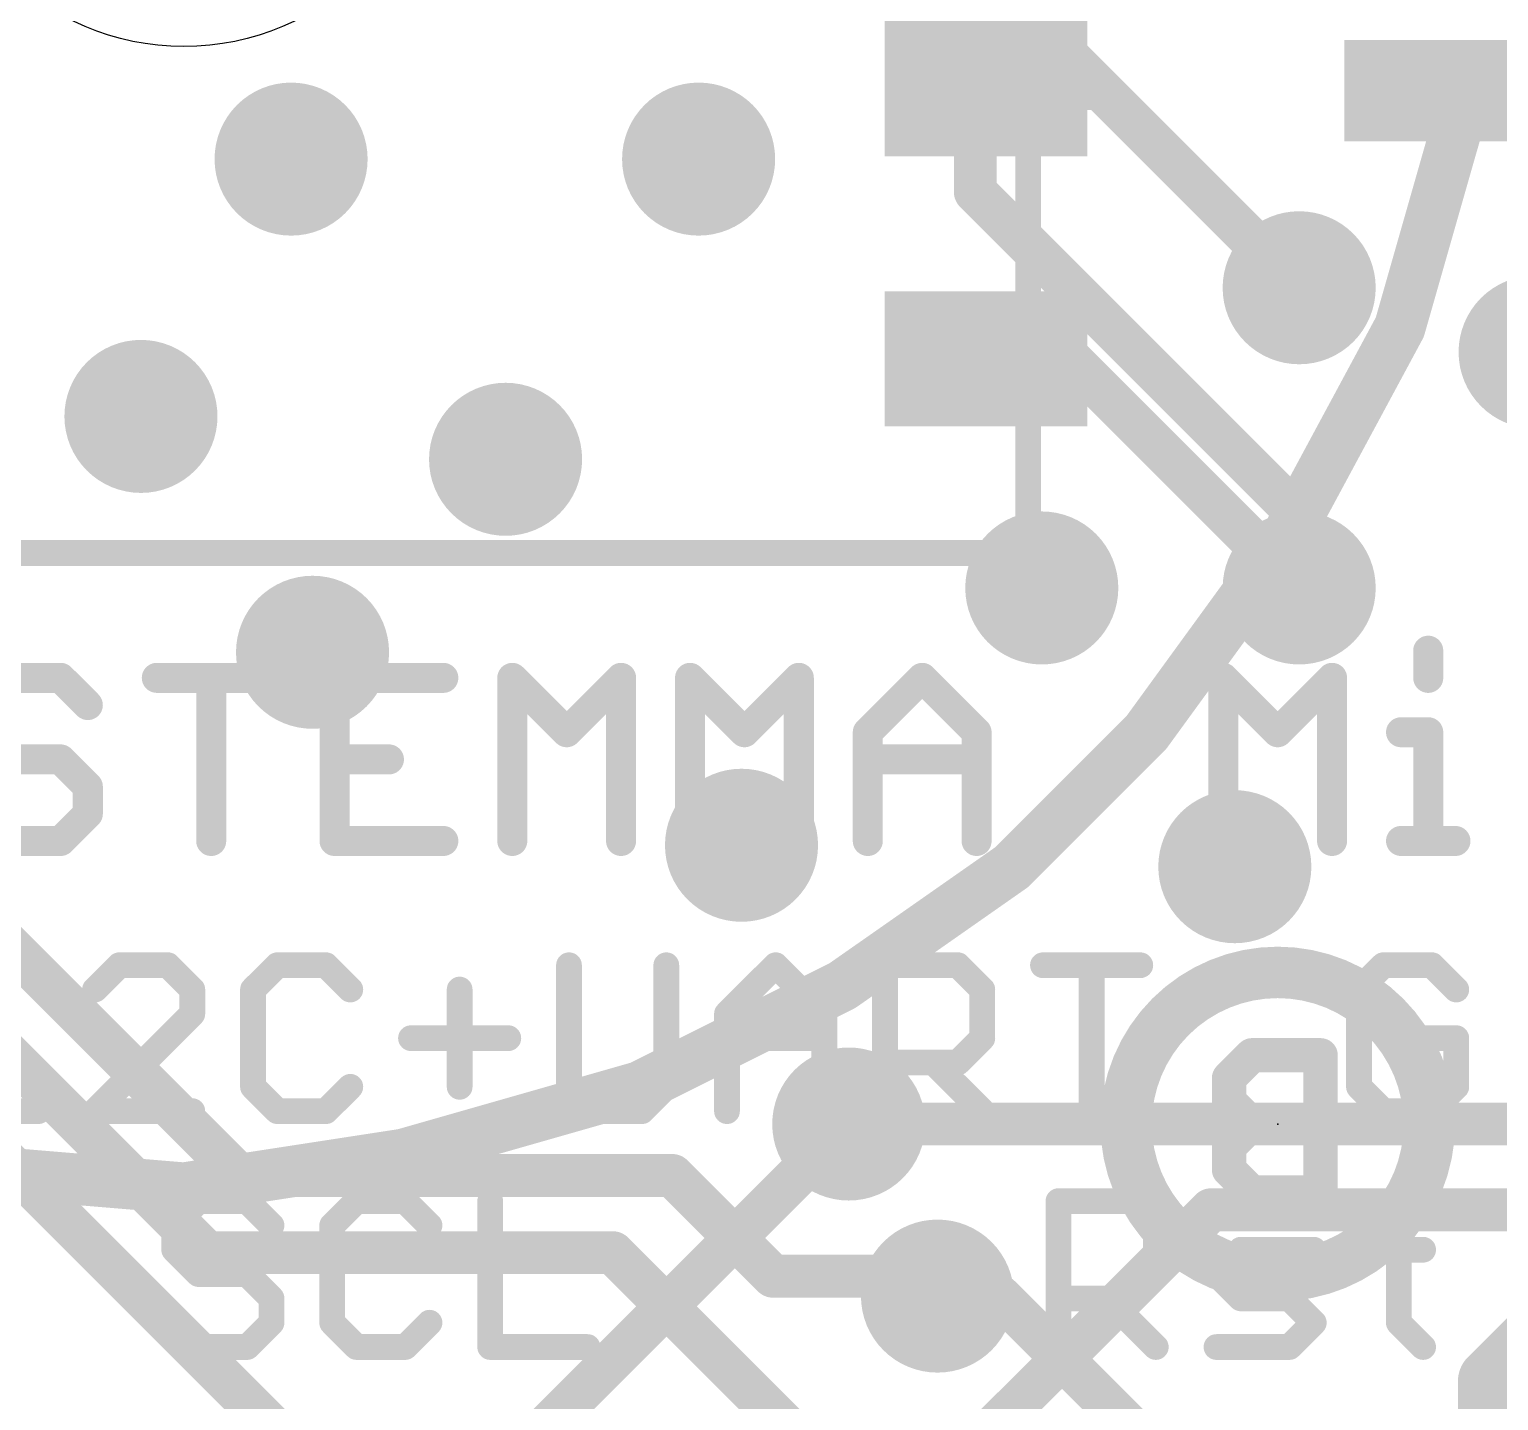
# Model space of a CAD drawing. Extents: x -0.1 to 34.1, y -8.2 to 25.5.
# Drawn here: x 11.79 to 20.48, y 3.44 to 11.56 of the extents above; entities that cross this region are included whole.
import ezdxf

# ---------------------------------------------------------------- set-up
doc = ezdxf.new("R2010")
doc.units = 0
for name, color, linetype in [('1', 12, 'CONTINUOUS'), ('16', 5, 'CONTINUOUS'), ('18', 110, 'CONTINUOUS'), ('20', 53, 'CONTINUOUS'), ('21', 40, 'CONTINUOUS'), ('22', 6, 'CONTINUOUS'), ('24', 6, 'CONTINUOUS')]:
    doc.layers.add(name, color=color, linetype=linetype)

# ---------------------------------------------------------------- blocks, each defined once
blk = doc.blocks.new('RECT')
blk.add_solid([(-0.5, -0.5), (0.5, -0.5), (-0.5, 0.5), (0.5, 0.5)])
blk = doc.blocks.new('ROUNDV')
at = {"const_width": 0.5}
blk.add_lwpolyline([(0, -0.25, 1), (0, 0.25, 1), (0, -0.25)], format="xyb", dxfattribs=at)

msp = doc.modelspace()

# ---------------------------------------------------------------- linework, layer by layer
at = {"layer": '1'}
for points, const_width in [([(17.45, 11.212), (18.125, 11.212)], 0.254), ([(18.125, 11.212), (19.304, 10.033)], 0.254), ([(17.45, 9.612), (17.947, 9.612)], 0.254), ([(17.947, 9.612), (19.304, 8.255)], 0.254), ([(22.233, 5.342), (20.447, 3.556)], 0.4064), ([(16.637, 5.08), (14.097, 2.54)], 0.254), ([(17.1624, 4.0608), (17.5292, 4.0608)], 0.254), ([(17.5292, 4.0608), (19.05, 2.54)], 0.254), ([(20.447, 3.556), (20.447, 1.778)], 0.4064)]:
    msp.add_lwpolyline(points, dxfattribs=dict(at, const_width=const_width))
for points, const_width in [([(17.45, 11.2755, 1), (17.45, 11.1485)], 0.127), ([(18.1699, 11.2569, 1), (18.0801, 11.1671)], 0.127), ([(18.125, 11.1485, 1), (18.125, 11.2755)], 0.127), ([(19.2591, 9.9881, 1), (19.3489, 10.0779)], 0.127), ([(17.45, 9.6755, 1), (17.45, 9.5485)], 0.127), ([(17.9919, 9.6569, 1), (17.9021, 9.5671)], 0.127), ([(17.947, 9.5485, 1), (17.947, 9.6755)], 0.127), ([(19.2591, 8.2101, 1), (19.3489, 8.2999)], 0.127), ([(16.6819, 5.0351, 1), (16.5921, 5.1249)], 0.127), ([(17.1624, 4.1243, 1), (17.1624, 3.9973)], 0.127), ([(17.5741, 4.1057, 1), (17.4843, 4.0159)], 0.127), ([(17.5292, 3.9973, 1), (17.5292, 4.1243)], 0.127), ([(20.5486, 3.556, 1), (20.3454, 3.556)], 0.2032), ([(20.3752, 3.6278, 1), (20.5188, 3.4842)], 0.2032)]:
    msp.add_lwpolyline(points, format="xyb", dxfattribs=dict(at, const_width=const_width))
at = {"layer": '16', "const_width": 0.254}
for points in [[(17.3863, 10.6011), (17.3863, 15.3543)], [(17.907, 14.859), (17.907, 11.43)], [(17.907, 11.43), (19.304, 10.033)], [(19.304, 8.6834), (17.3863, 10.6011)], [(19.304, 8.255), (19.304, 8.6834)], [(11.4278, 6.3754), (13.028, 4.7752)], [(11.2384, 5.9182), (12.8386, 4.318)], [(11.049, 5.461), (13.97, 2.54)], [(21.717, 5.08), (16.637, 5.08)], [(13.028, 4.7752), (15.5922, 4.7752)], [(15.5922, 4.7752), (16.1891, 4.1783)], [(18.7815, 4.572), (16.7495, 2.54)], [(18.7815, 4.572), (21.971, 4.572)], [(12.8386, 4.318), (15.24, 4.318)], [(15.24, 4.318), (16.51, 3.048)], [(16.1891, 4.1783), (17.0449, 4.1783)], [(17.0449, 4.1783), (17.1624, 4.0608)]]:
    msp.add_lwpolyline(points, dxfattribs=at)
at = {"layer": '16', "const_width": 0.127}
for points in [[(17.9519, 11.4749, 1), (17.8621, 11.3851)], [(17.8435, 11.43, 1), (17.9705, 11.43)], [(17.4312, 10.646, 1), (17.3414, 10.5562)], [(17.3228, 10.6011, 1), (17.4498, 10.6011)], [(19.2591, 9.9881, 1), (19.3489, 10.0779)], [(19.3675, 8.6834, 1), (19.2405, 8.6834)], [(19.2591, 8.6385, 1), (19.3489, 8.7283)], [(19.2405, 8.255, 1), (19.3675, 8.255)], [(16.637, 5.1435, 1), (16.637, 5.0165)], [(13.028, 4.8387, 1), (13.028, 4.7117)], [(12.9831, 4.7303, 1), (13.0729, 4.8201)], [(15.6371, 4.8201, 1), (15.5473, 4.7303)], [(15.5922, 4.7117, 1), (15.5922, 4.8387)], [(18.7815, 4.6355, 1), (18.7815, 4.5085)], [(18.8264, 4.5271, 1), (18.7366, 4.6169)], [(12.8386, 4.3815, 1), (12.8386, 4.2545)], [(15.2849, 4.3629, 1), (15.1951, 4.2731)], [(15.24, 4.2545, 1), (15.24, 4.3815)], [(12.7937, 4.2731, 1), (12.8835, 4.3629)], [(16.1891, 4.2418, 1), (16.1891, 4.1148)], [(16.1442, 4.1334, 1), (16.234, 4.2232)], [(17.0898, 4.2232, 1), (17, 4.1334)], [(17.0449, 4.1148, 1), (17.0449, 4.2418)], [(17.1175, 4.0159, 1), (17.2073, 4.1057)]]:
    msp.add_lwpolyline(points, format="xyb", dxfattribs=at)
at = {"layer": '20'}
msp.add_circle((12.7, 12.962), 1.5, dxfattribs=at)
at = {"layer": '21'}
for points, const_width in [([(17.7, 18.462), (17.7, 8.462)], 0.1524), ([(17.7, 8.462), (7.7, 8.462)], 0.1524), ([(20.0682, 7.8834), (20.0682, 7.7224)], 0.1778), ([(11.9705, 7.7224), (11.6485, 7.7224)], 0.1778), ([(12.1315, 7.5614), (11.9705, 7.7224)], 0.1778), ([(12.54, 7.7224), (13.184, 7.7224)], 0.1778), ([(12.862, 6.7564), (12.862, 7.7224)], 0.1778), ([(14.2364, 7.7224), (13.5924, 7.7224)], 0.1778), ([(13.5924, 7.7224), (13.5924, 6.7564)], 0.1778), ([(14.6449, 6.7564), (14.6449, 7.7224)], 0.1778), ([(14.6449, 7.7224), (14.9669, 7.4004)], 0.1778), ([(14.9669, 7.4004), (15.2889, 7.7224)], 0.1778), ([(15.2889, 7.7224), (15.2889, 6.7564)], 0.1778), ([(15.6973, 6.7564), (15.6973, 7.7224)], 0.1778), ([(15.6973, 7.7224), (16.0193, 7.4004)], 0.1778), ([(16.0193, 7.4004), (16.3414, 7.7224)], 0.1778), ([(16.3414, 7.7224), (16.3414, 6.7564)], 0.1778), ([(16.7498, 7.4004), (17.0718, 7.7224)], 0.1778), ([(17.0718, 7.7224), (17.3938, 7.4004)], 0.1778), ([(18.8547, 6.7564), (18.8547, 7.7224)], 0.1778), ([(18.8547, 7.7224), (19.1767, 7.4004)], 0.1778), ([(19.1767, 7.4004), (19.4987, 7.7224)], 0.1778), ([(19.4987, 7.7224), (19.4987, 6.7564)], 0.1778), ([(16.7498, 6.7564), (16.7498, 7.4004)], 0.1778), ([(17.3938, 7.4004), (17.3938, 6.7564)], 0.1778), ([(19.9072, 7.4004), (20.0682, 7.4004)], 0.1778), ([(20.0682, 7.4004), (20.0682, 6.7564)], 0.1778), ([(11.6485, 7.2394), (11.9705, 7.2394)], 0.1778), ([(11.9705, 7.2394), (12.1315, 7.0784)], 0.1778), ([(13.5924, 7.2394), (13.9144, 7.2394)], 0.1778), ([(16.7498, 7.2394), (17.3938, 7.2394)], 0.1778), ([(12.1315, 7.0784), (12.1315, 6.9174)], 0.1778), ([(12.1315, 6.9174), (11.9705, 6.7564)], 0.1778), ([(11.9705, 6.7564), (11.6485, 6.7564)], 0.1778), ([(13.5924, 6.7564), (14.2364, 6.7564)], 0.1778), ([(19.9072, 6.7564), (20.2292, 6.7564)], 0.1778), ([(11.5502, 6.0205), (11.8384, 6.0205)], 0.1524), ([(12.318, 6.0205), (12.1739, 5.8765)], 0.1524), ([(12.6061, 6.0205), (12.318, 6.0205)], 0.1524), ([(12.7501, 5.8765), (12.6061, 6.0205)], 0.1524), ([(13.2535, 6.0205), (13.1094, 5.8765)], 0.1524), ([(13.5416, 6.0205), (13.2535, 6.0205)], 0.1524), ([(13.6857, 5.8765), (13.5416, 6.0205)], 0.1524), ([(14.9805, 6.0205), (14.9805, 5.3003)], 0.1524), ([(15.5567, 5.3003), (15.5567, 6.0205)], 0.1524), ([(15.916, 5.7324), (16.2041, 6.0205)], 0.1524), ([(16.2041, 6.0205), (16.4922, 5.7324)], 0.1524), ([(16.8515, 5.1562), (16.8515, 6.0205)], 0.1524), ([(16.8515, 6.0205), (17.2837, 6.0205)], 0.1524), ([(17.2837, 6.0205), (17.4277, 5.8765)], 0.1524), ([(17.787, 6.0205), (18.3633, 6.0205)], 0.1524), ([(18.0751, 5.1562), (18.0751, 6.0205)], 0.1524), ([(19.8021, 6.0205), (19.6581, 5.8765)], 0.1524), ([(20.0902, 6.0205), (19.8021, 6.0205)], 0.1524), ([(20.2343, 5.8765), (20.0902, 6.0205)], 0.1524), ([(12.7501, 5.7324), (12.7501, 5.8765)], 0.1524), ([(13.1094, 5.8765), (13.1094, 5.3003)], 0.1524), ([(14.3331, 5.8765), (14.3331, 5.3003)], 0.1524), ([(17.4277, 5.8765), (17.4277, 5.5884)], 0.1524), ([(19.6581, 5.8765), (19.6581, 5.3003)], 0.1524), ([(12.1739, 5.1562), (12.7501, 5.7324)], 0.1524), ([(15.916, 5.1562), (15.916, 5.7324)], 0.1524), ([(16.4922, 5.7324), (16.4922, 5.1562)], 0.1524), ([(14.045, 5.5884), (14.6212, 5.5884)], 0.1524), ([(15.916, 5.5884), (16.4922, 5.5884)], 0.1524), ([(17.4277, 5.5884), (17.2837, 5.4443)], 0.1524), ([(20.2343, 5.5884), (19.9462, 5.5884)], 0.1524), ([(20.2343, 5.3003), (20.2343, 5.5884)], 0.1524), ([(17.2837, 5.4443), (16.8515, 5.4443)], 0.1524), ([(17.1396, 5.4443), (17.4277, 5.1562)], 0.1524), ([(13.1094, 5.3003), (13.2535, 5.1562)], 0.1524), ([(13.5416, 5.1562), (13.6857, 5.3003)], 0.1524), ([(14.9805, 5.3003), (15.1245, 5.1562)], 0.1524), ([(15.4126, 5.1562), (15.5567, 5.3003)], 0.1524), ([(19.6581, 5.3003), (19.8021, 5.1562)], 0.1524), ([(20.0902, 5.1562), (20.2343, 5.3003)], 0.1524), ([(11.5502, 5.1562), (11.8384, 5.1562)], 0.1524), ([(12.7501, 5.1562), (12.1739, 5.1562)], 0.1524), ([(13.2535, 5.1562), (13.5416, 5.1562)], 0.1524), ([(15.1245, 5.1562), (15.4126, 5.1562)], 0.1524), ([(19.8021, 5.1562), (20.0902, 5.1562)], 0.1524), ([(12.787, 4.6235), (12.6429, 4.4795)], 0.1524), ([(13.0751, 4.6235), (12.787, 4.6235)], 0.1524), ([(13.2191, 4.4795), (13.0751, 4.6235)], 0.1524), ([(13.7225, 4.6235), (13.5784, 4.4795)], 0.1524), ([(14.0106, 4.6235), (13.7225, 4.6235)], 0.1524), ([(14.1547, 4.4795), (14.0106, 4.6235)], 0.1524), ([(14.514, 4.6235), (14.514, 3.7592)], 0.1524), ([(17.8788, 3.7592), (17.8788, 4.6235)], 0.1524), ([(17.8788, 4.6235), (18.311, 4.6235)], 0.1524), ([(18.311, 4.6235), (18.4551, 4.4795)], 0.1524), ([(12.6429, 4.4795), (12.6429, 4.3354)], 0.1524), ([(13.5784, 4.4795), (13.5784, 3.9033)], 0.1524), ([(18.4551, 4.4795), (18.4551, 4.1914)], 0.1524), ([(19.8939, 4.4795), (19.8939, 3.9033)], 0.1524), ([(12.6429, 4.3354), (12.787, 4.1914)], 0.1524), ([(18.8144, 4.1914), (18.9584, 4.3354)], 0.1524), ([(18.9584, 4.3354), (19.3906, 4.3354)], 0.1524), ([(19.7499, 4.3354), (20.038, 4.3354)], 0.1524), ([(12.787, 4.1914), (13.0751, 4.1914)], 0.1524), ([(13.0751, 4.1914), (13.2191, 4.0473)], 0.1524), ([(18.4551, 4.1914), (18.311, 4.0473)], 0.1524), ([(18.9584, 4.0473), (18.8144, 4.1914)], 0.1524), ([(13.2191, 4.0473), (13.2191, 3.9033)], 0.1524), ([(18.311, 4.0473), (17.8788, 4.0473)], 0.1524), ([(18.167, 4.0473), (18.4551, 3.7592)], 0.1524), ([(19.2465, 4.0473), (18.9584, 4.0473)], 0.1524), ([(19.3906, 3.9033), (19.2465, 4.0473)], 0.1524), ([(12.787, 3.7592), (12.6429, 3.9033)], 0.1524), ([(13.2191, 3.9033), (13.0751, 3.7592)], 0.1524), ([(13.5784, 3.9033), (13.7225, 3.7592)], 0.1524), ([(14.0106, 3.7592), (14.1547, 3.9033)], 0.1524), ([(19.2465, 3.7592), (19.3906, 3.9033)], 0.1524), ([(19.8939, 3.9033), (20.038, 3.7592)], 0.1524), ([(13.0751, 3.7592), (12.787, 3.7592)], 0.1524), ([(13.7225, 3.7592), (14.0106, 3.7592)], 0.1524), ([(14.514, 3.7592), (15.0902, 3.7592)], 0.1524), ([(18.8144, 3.7592), (19.2465, 3.7592)], 0.1524)]:
    msp.add_lwpolyline(points, dxfattribs=dict(at, const_width=const_width))
for points, const_width in [([(17.7, 8.4239, 1), (17.7, 8.5001)], 0.0762), ([(17.6619, 8.462, 1), (17.7381, 8.462)], 0.0762), ([(20.1126, 7.8834, 1), (20.0237, 7.8834)], 0.0889), ([(12.0019, 7.7539, 1), (11.9391, 7.691)], 0.0889), ([(11.9705, 7.678, 1), (11.9705, 7.7669)], 0.0889), ([(12.54, 7.7669, 1), (12.54, 7.678)], 0.0889), ([(12.9064, 7.7224, 1), (12.8175, 7.7224)], 0.0889), ([(13.184, 7.678, 1), (13.184, 7.7669)], 0.0889), ([(13.5924, 7.7669, 1), (13.5924, 7.678)], 0.0889), ([(13.6369, 7.7224, 1), (13.548, 7.7224)], 0.0889), ([(14.2364, 7.678, 1), (14.2364, 7.7669)], 0.0889), ([(14.6893, 7.7224, 1), (14.6004, 7.7224)], 0.0889), ([(14.6763, 7.7539, 1), (14.6135, 7.691)], 0.0889), ([(15.3333, 7.7224, 1), (15.2444, 7.7224)], 0.0889), ([(15.3203, 7.691, 1), (15.2575, 7.7539)], 0.0889), ([(15.7288, 7.7539, 1), (15.6659, 7.691)], 0.0889), ([(15.7418, 7.7224, 1), (15.6529, 7.7224)], 0.0889), ([(16.3858, 7.7224, 1), (16.2969, 7.7224)], 0.0889), ([(16.3728, 7.691, 1), (16.3099, 7.7539)], 0.0889), ([(17.1032, 7.7539, 1), (17.0404, 7.691)], 0.0889), ([(17.1032, 7.691, 1), (17.0404, 7.7539)], 0.0889), ([(18.8861, 7.7539, 1), (18.8233, 7.691)], 0.0889), ([(18.8992, 7.7224, 1), (18.8103, 7.7224)], 0.0889), ([(19.5432, 7.7224, 1), (19.4543, 7.7224)], 0.0889), ([(19.5302, 7.691, 1), (19.4673, 7.7539)], 0.0889), ([(20.0237, 7.7224, 1), (20.1126, 7.7224)], 0.0889), ([(12.1001, 7.53, 1), (12.1629, 7.5928)], 0.0889), ([(16.7943, 7.4004, 1), (16.7053, 7.4004)], 0.0889), ([(17.4383, 7.4004, 1), (17.3494, 7.4004)], 0.0889), ([(19.9072, 7.4449, 1), (19.9072, 7.356)], 0.0889), ([(20.1126, 7.4004, 1), (20.0237, 7.4004)], 0.0889), ([(20.0682, 7.356, 1), (20.0682, 7.4449)], 0.0889), ([(14.9355, 7.4318, 1), (14.9983, 7.369)], 0.0889), ([(14.9355, 7.369, 1), (14.9983, 7.4318)], 0.0889), ([(15.9879, 7.4318, 1), (16.0508, 7.369)], 0.0889), ([(15.9879, 7.369, 1), (16.0508, 7.4318)], 0.0889), ([(16.7184, 7.4318, 1), (16.7812, 7.369)], 0.0889), ([(17.3624, 7.369, 1), (17.4252, 7.4318)], 0.0889), ([(19.1453, 7.4318, 1), (19.2082, 7.369)], 0.0889), ([(19.1453, 7.369, 1), (19.2082, 7.4318)], 0.0889), ([(12.0019, 7.2708, 1), (11.9391, 7.208)], 0.0889), ([(11.9705, 7.195, 1), (11.9705, 7.2839)], 0.0889), ([(13.5924, 7.2839, 1), (13.5924, 7.195)], 0.0889), ([(13.9144, 7.195, 1), (13.9144, 7.2839)], 0.0889), ([(16.7498, 7.2839, 1), (16.7498, 7.195)], 0.0889), ([(17.3938, 7.195, 1), (17.3938, 7.2839)], 0.0889), ([(12.176, 7.0784, 1), (12.0871, 7.0784)], 0.0889), ([(12.1001, 7.047, 1), (12.1629, 7.1098)], 0.0889), ([(12.0871, 6.9174, 1), (12.176, 6.9174)], 0.0889), ([(12.1629, 6.886, 1), (12.1001, 6.9488)], 0.0889), ([(11.9391, 6.7878, 1), (12.0019, 6.725)], 0.0889), ([(11.9705, 6.7119, 1), (11.9705, 6.8009)], 0.0889), ([(12.8175, 6.7564, 1), (12.9064, 6.7564)], 0.0889), ([(13.5924, 6.8009, 1), (13.5924, 6.7119)], 0.0889), ([(13.548, 6.7564, 1), (13.6369, 6.7564)], 0.0889), ([(14.2364, 6.7119, 1), (14.2364, 6.8009)], 0.0889), ([(14.6004, 6.7564, 1), (14.6893, 6.7564)], 0.0889), ([(15.2444, 6.7564, 1), (15.3333, 6.7564)], 0.0889), ([(15.6529, 6.7564, 1), (15.7418, 6.7564)], 0.0889), ([(16.2969, 6.7564, 1), (16.3858, 6.7564)], 0.0889), ([(16.7053, 6.7564, 1), (16.7943, 6.7564)], 0.0889), ([(17.3494, 6.7564, 1), (17.4383, 6.7564)], 0.0889), ([(18.8103, 6.7564, 1), (18.8992, 6.7564)], 0.0889), ([(19.4543, 6.7564, 1), (19.5432, 6.7564)], 0.0889), ([(19.9072, 6.8009, 1), (19.9072, 6.7119)], 0.0889), ([(20.0237, 6.7564, 1), (20.1126, 6.7564)], 0.0889), ([(20.2292, 6.7119, 1), (20.2292, 6.8009)], 0.0889), ([(11.8384, 5.9824, 1), (11.8384, 6.0586)], 0.0762), ([(12.318, 6.0586, 1), (12.318, 5.9824)], 0.0762), ([(12.3449, 5.9936, 1), (12.291, 6.0475)], 0.0762), ([(12.633, 6.0475, 1), (12.5791, 5.9936)], 0.0762), ([(12.6061, 5.9824, 1), (12.6061, 6.0586)], 0.0762), ([(13.2535, 6.0586, 1), (13.2535, 5.9824)], 0.0762), ([(13.2804, 5.9936, 1), (13.2266, 6.0475)], 0.0762), ([(13.5686, 6.0475, 1), (13.5147, 5.9936)], 0.0762), ([(13.5416, 5.9824, 1), (13.5416, 6.0586)], 0.0762), ([(15.0186, 6.0205, 1), (14.9424, 6.0205)], 0.0762), ([(15.5948, 6.0205, 1), (15.5186, 6.0205)], 0.0762), ([(16.2311, 6.0475, 1), (16.1772, 5.9936)], 0.0762), ([(16.2311, 5.9936, 1), (16.1772, 6.0475)], 0.0762), ([(16.8896, 6.0205, 1), (16.8134, 6.0205)], 0.0762), ([(16.8515, 6.0586, 1), (16.8515, 5.9824)], 0.0762), ([(17.3106, 6.0475, 1), (17.2567, 5.9936)], 0.0762), ([(17.2837, 5.9824, 1), (17.2837, 6.0586)], 0.0762), ([(17.787, 6.0586, 1), (17.787, 5.9824)], 0.0762), ([(18.1132, 6.0205, 1), (18.037, 6.0205)], 0.0762), ([(18.3633, 5.9824, 1), (18.3633, 6.0586)], 0.0762), ([(19.8021, 6.0586, 1), (19.8021, 5.9824)], 0.0762), ([(19.8291, 5.9936, 1), (19.7752, 6.0475)], 0.0762), ([(20.1172, 6.0475, 1), (20.0633, 5.9936)], 0.0762), ([(20.0902, 5.9824, 1), (20.0902, 6.0586)], 0.0762), ([(12.147, 5.9034, 1), (12.2009, 5.8495)], 0.0762), ([(12.7882, 5.8765, 1), (12.712, 5.8765)], 0.0762), ([(12.7232, 5.8495, 1), (12.7771, 5.9034)], 0.0762), ([(13.1475, 5.8765, 1), (13.0713, 5.8765)], 0.0762), ([(13.0825, 5.9034, 1), (13.1364, 5.8495)], 0.0762), ([(13.6587, 5.8495, 1), (13.7126, 5.9034)], 0.0762), ([(14.3712, 5.8765, 1), (14.295, 5.8765)], 0.0762), ([(17.4658, 5.8765, 1), (17.3896, 5.8765)], 0.0762), ([(17.4008, 5.8495, 1), (17.4547, 5.9034)], 0.0762), ([(19.6311, 5.9034, 1), (19.685, 5.8495)], 0.0762), ([(19.6962, 5.8765, 1), (19.62, 5.8765)], 0.0762), ([(20.2074, 5.8495, 1), (20.2612, 5.9034)], 0.0762), ([(12.712, 5.7324, 1), (12.7882, 5.7324)], 0.0762), ([(12.7771, 5.7055, 1), (12.7232, 5.7594)], 0.0762), ([(15.9541, 5.7324, 1), (15.8779, 5.7324)], 0.0762), ([(15.8891, 5.7594, 1), (15.9429, 5.7055)], 0.0762), ([(16.5303, 5.7324, 1), (16.4541, 5.7324)], 0.0762), ([(16.4653, 5.7055, 1), (16.5192, 5.7594)], 0.0762), ([(14.045, 5.6265, 1), (14.045, 5.5503)], 0.0762), ([(14.6212, 5.5503, 1), (14.6212, 5.6265)], 0.0762), ([(15.916, 5.6265, 1), (15.916, 5.5503)], 0.0762), ([(16.4922, 5.5503, 1), (16.4922, 5.6265)], 0.0762), ([(17.4547, 5.5614, 1), (17.4008, 5.6153)], 0.0762), ([(19.9462, 5.6265, 1), (19.9462, 5.5503)], 0.0762), ([(20.2724, 5.5884, 1), (20.1962, 5.5884)], 0.0762), ([(20.2343, 5.5503, 1), (20.2343, 5.6265)], 0.0762), ([(17.3896, 5.5884, 1), (17.4658, 5.5884)], 0.0762), ([(16.8515, 5.4824, 1), (16.8515, 5.4062)], 0.0762), ([(17.1666, 5.4713, 1), (17.1127, 5.4174)], 0.0762), ([(17.2567, 5.4713, 1), (17.3106, 5.4174)], 0.0762), ([(17.2837, 5.4062, 1), (17.2837, 5.4824)], 0.0762), ([(13.1364, 5.3272, 1), (13.0825, 5.2733)], 0.0762), ([(13.0713, 5.3003, 1), (13.1475, 5.3003)], 0.0762), ([(13.7126, 5.2733, 1), (13.6587, 5.3272)], 0.0762), ([(14.295, 5.3003, 1), (14.3712, 5.3003)], 0.0762), ([(15.0074, 5.3272, 1), (14.9535, 5.2733)], 0.0762), ([(14.9424, 5.3003, 1), (15.0186, 5.3003)], 0.0762), ([(15.5186, 5.3003, 1), (15.5948, 5.3003)], 0.0762), ([(15.5836, 5.2733, 1), (15.5298, 5.3272)], 0.0762), ([(19.685, 5.3272, 1), (19.6311, 5.2733)], 0.0762), ([(19.62, 5.3003, 1), (19.6962, 5.3003)], 0.0762), ([(20.1962, 5.3003, 1), (20.2724, 5.3003)], 0.0762), ([(20.2612, 5.2733, 1), (20.2074, 5.3272)], 0.0762), ([(11.8384, 5.1181, 1), (11.8384, 5.1943)], 0.0762), ([(12.1739, 5.1943, 1), (12.1739, 5.1181)], 0.0762), ([(12.147, 5.1831, 1), (12.2009, 5.1293)], 0.0762), ([(12.7501, 5.1181, 1), (12.7501, 5.1943)], 0.0762), ([(13.2535, 5.1943, 1), (13.2535, 5.1181)], 0.0762), ([(13.2266, 5.1293, 1), (13.2804, 5.1831)], 0.0762), ([(13.5147, 5.1831, 1), (13.5686, 5.1293)], 0.0762), ([(13.5416, 5.1181, 1), (13.5416, 5.1943)], 0.0762), ([(15.1245, 5.1943, 1), (15.1245, 5.1181)], 0.0762), ([(15.0976, 5.1293, 1), (15.1515, 5.1831)], 0.0762), ([(15.3857, 5.1831, 1), (15.4396, 5.1293)], 0.0762), ([(15.4126, 5.1181, 1), (15.4126, 5.1943)], 0.0762), ([(17.4008, 5.1293, 1), (17.4547, 5.1831)], 0.0762), ([(19.8021, 5.1943, 1), (19.8021, 5.1181)], 0.0762), ([(19.7752, 5.1293, 1), (19.8291, 5.1831)], 0.0762), ([(20.0633, 5.1831, 1), (20.1172, 5.1293)], 0.0762), ([(20.0902, 5.1181, 1), (20.0902, 5.1943)], 0.0762), ([(15.8779, 5.1562, 1), (15.9541, 5.1562)], 0.0762), ([(16.4541, 5.1562, 1), (16.5303, 5.1562)], 0.0762), ([(16.8134, 5.1562, 1), (16.8896, 5.1562)], 0.0762), ([(18.037, 5.1562, 1), (18.1132, 5.1562)], 0.0762), ([(12.787, 4.6616, 1), (12.787, 4.5854)], 0.0762), ([(12.8139, 4.5966, 1), (12.76, 4.6505)], 0.0762), ([(13.102, 4.6505, 1), (13.0481, 4.5966)], 0.0762), ([(13.0751, 4.5854, 1), (13.0751, 4.6616)], 0.0762), ([(13.7225, 4.6616, 1), (13.7225, 4.5854)], 0.0762), ([(13.7494, 4.5966, 1), (13.6956, 4.6505)], 0.0762), ([(14.0376, 4.6505, 1), (13.9837, 4.5966)], 0.0762), ([(14.0106, 4.5854, 1), (14.0106, 4.6616)], 0.0762), ([(14.5521, 4.6235, 1), (14.4759, 4.6235)], 0.0762), ([(17.9169, 4.6235, 1), (17.8407, 4.6235)], 0.0762), ([(17.8788, 4.6616, 1), (17.8788, 4.5854)], 0.0762), ([(18.338, 4.6505, 1), (18.2841, 4.5966)], 0.0762), ([(18.311, 4.5854, 1), (18.311, 4.6616)], 0.0762), ([(12.681, 4.4795, 1), (12.6048, 4.4795)], 0.0762), ([(12.616, 4.5064, 1), (12.6699, 4.4525)], 0.0762), ([(13.1922, 4.4525, 1), (13.2461, 4.5064)], 0.0762), ([(13.6165, 4.4795, 1), (13.5403, 4.4795)], 0.0762), ([(13.5515, 4.5064, 1), (13.6054, 4.4525)], 0.0762), ([(14.1277, 4.4525, 1), (14.1816, 4.5064)], 0.0762), ([(18.4932, 4.4795, 1), (18.417, 4.4795)], 0.0762), ([(18.4281, 4.4525, 1), (18.482, 4.5064)], 0.0762), ([(19.932, 4.4795, 1), (19.8558, 4.4795)], 0.0762), ([(12.6699, 4.3624, 1), (12.616, 4.3085)], 0.0762), ([(12.6048, 4.3354, 1), (12.681, 4.3354)], 0.0762), ([(18.9584, 4.3735, 1), (18.9584, 4.2973)], 0.0762), ([(18.9854, 4.3085, 1), (18.9315, 4.3624)], 0.0762), ([(19.3906, 4.2973, 1), (19.3906, 4.3735)], 0.0762), ([(19.7499, 4.3735, 1), (19.7499, 4.2973)], 0.0762), ([(20.038, 4.2973, 1), (20.038, 4.3735)], 0.0762), ([(12.787, 4.2295, 1), (12.787, 4.1533)], 0.0762), ([(13.102, 4.2183, 1), (13.0481, 4.1644)], 0.0762), ([(13.0751, 4.1533, 1), (13.0751, 4.2295)], 0.0762), ([(18.482, 4.1644, 1), (18.4281, 4.2183)], 0.0762), ([(18.8413, 4.2183, 1), (18.7874, 4.1644)], 0.0762), ([(12.76, 4.1644, 1), (12.8139, 4.2183)], 0.0762), ([(18.417, 4.1914, 1), (18.4932, 4.1914)], 0.0762), ([(18.7874, 4.2183, 1), (18.8413, 4.1644)], 0.0762), ([(13.2572, 4.0473, 1), (13.181, 4.0473)], 0.0762), ([(13.1922, 4.0204, 1), (13.2461, 4.0743)], 0.0762), ([(17.8788, 4.0854, 1), (17.8788, 4.0092)], 0.0762), ([(18.1939, 4.0743, 1), (18.14, 4.0204)], 0.0762), ([(18.2841, 4.0743, 1), (18.338, 4.0204)], 0.0762), ([(18.311, 4.0092, 1), (18.311, 4.0854)], 0.0762), ([(18.9584, 4.0854, 1), (18.9584, 4.0092)], 0.0762), ([(18.9315, 4.0204, 1), (18.9854, 4.0743)], 0.0762), ([(19.2735, 4.0743, 1), (19.2196, 4.0204)], 0.0762), ([(19.2465, 4.0092, 1), (19.2465, 4.0854)], 0.0762), ([(12.6699, 3.9302, 1), (12.616, 3.8763)], 0.0762), ([(13.181, 3.9033, 1), (13.2572, 3.9033)], 0.0762), ([(13.2461, 3.8763, 1), (13.1922, 3.9302)], 0.0762), ([(13.6054, 3.9302, 1), (13.5515, 3.8763)], 0.0762), ([(13.5403, 3.9033, 1), (13.6165, 3.9033)], 0.0762), ([(14.1816, 3.8763, 1), (14.1277, 3.9302)], 0.0762), ([(19.4175, 3.8763, 1), (19.3636, 3.9302)], 0.0762), ([(19.3636, 3.8763, 1), (19.4175, 3.9302)], 0.0762), ([(19.9209, 3.9302, 1), (19.867, 3.8763)], 0.0762), ([(19.8558, 3.9033, 1), (19.932, 3.9033)], 0.0762), ([(12.787, 3.7973, 1), (12.787, 3.7211)], 0.0762), ([(13.0751, 3.7211, 1), (13.0751, 3.7973)], 0.0762), ([(13.7225, 3.7973, 1), (13.7225, 3.7211)], 0.0762), ([(14.0106, 3.7211, 1), (14.0106, 3.7973)], 0.0762), ([(14.514, 3.7973, 1), (14.514, 3.7211)], 0.0762), ([(15.0902, 3.7211, 1), (15.0902, 3.7973)], 0.0762), ([(18.8144, 3.7973, 1), (18.8144, 3.7211)], 0.0762), ([(19.2465, 3.7211, 1), (19.2465, 3.7973)], 0.0762), ([(12.76, 3.7323, 1), (12.8139, 3.7861)], 0.0762), ([(13.0481, 3.7861, 1), (13.102, 3.7323)], 0.0762), ([(13.6956, 3.7323, 1), (13.7494, 3.7861)], 0.0762), ([(13.9837, 3.7861, 1), (14.0376, 3.7323)], 0.0762), ([(14.4759, 3.7592, 1), (14.5521, 3.7592)], 0.0762), ([(17.8407, 3.7592, 1), (17.9169, 3.7592)], 0.0762), ([(18.4281, 3.7323, 1), (18.482, 3.7861)], 0.0762), ([(19.2196, 3.7861, 1), (19.2735, 3.7323)], 0.0762), ([(20.011, 3.7323, 1), (20.0649, 3.7861)], 0.0762)]:
    msp.add_lwpolyline(points, format="xyb", dxfattribs=dict(at, const_width=const_width))
at = {"layer": '22'}
for points, const_width in [([(20.3, 11.2), (19.9, 9.8)], 0.3048), ([(19.9, 9.8), (19.2, 8.5)], 0.3048), ([(19.2, 8.5), (18.4, 7.4)], 0.3048), ([(18.4, 7.4), (17.6, 6.6)], 0.3048), ([(17.6, 6.6), (16.6, 5.9)], 0.3048), ([(16.6, 5.9), (15.4, 5.3)], 0.3048), ([(19.0243, 5.4871), (18.8887, 5.3515)], 0.2032), ([(19.431, 5.4871), (19.0243, 5.4871)], 0.2032), ([(19.431, 4.6736), (19.431, 5.4871)], 0.2032), ([(15.4, 5.3), (14, 4.9)], 0.3048), ([(18.8887, 5.3515), (18.8887, 5.2159)], 0.2032), ([(18.8887, 5.2159), (19.0243, 5.0803)], 0.2032), ([(19.0243, 5.0803), (18.8887, 4.9448)], 0.2032), ([(19.431, 5.0803), (19.0243, 5.0803)], 0.2032), ([(14, 4.9), (12.7, 4.7)], 0.3048), ([(18.8887, 4.9448), (18.8887, 4.8092)], 0.2032), ([(12.7, 4.7), (11.5, 4.8)], 0.3048), ([(18.8887, 4.8092), (19.0243, 4.6736)], 0.2032), ([(19.0243, 4.6736), (19.431, 4.6736)], 0.2032)]:
    msp.add_lwpolyline(points, dxfattribs=dict(at, const_width=const_width))
for points, const_width in [([(20.3733, 11.1791, 1), (20.2267, 11.2209)], 0.1524), ([(19.9671, 9.7639, 1), (19.8329, 9.8361)], 0.1524), ([(19.8267, 9.8209, 1), (19.9733, 9.7791)], 0.1524), ([(19.2616, 8.4552, 1), (19.1384, 8.5448)], 0.1524), ([(19.1329, 8.5361, 1), (19.2671, 8.4639)], 0.1524), ([(18.3384, 7.4448, 1), (18.4616, 7.3552)], 0.1524), ([(18.4539, 7.3461, 1), (18.3461, 7.4539)], 0.1524), ([(17.5461, 6.6539, 1), (17.6539, 6.5461)], 0.1524), ([(17.6437, 6.5376, 1), (17.5563, 6.6624)], 0.1524), ([(19.177, 4.182, 1), (19.177, 5.978, 1), (19.177, 4.182)], 0.3048), ([(16.5563, 5.9624, 1), (16.6437, 5.8376)], 0.1524), ([(16.6341, 5.8318, 1), (16.5659, 5.9682)], 0.1524), ([(19.0243, 5.5379, 1), (19.0243, 5.4363)], 0.1016), ([(19.0602, 5.4512, 1), (18.9883, 5.523)], 0.1016), ([(19.4818, 5.4871, 1), (19.3802, 5.4871)], 0.1016), ([(19.431, 5.4363, 1), (19.431, 5.5379)], 0.1016), ([(15.3659, 5.3682, 1), (15.4341, 5.2318)], 0.1524), ([(15.4209, 5.2267, 1), (15.3791, 5.3733)], 0.1524), ([(18.9395, 5.3515, 1), (18.8379, 5.3515)], 0.1016), ([(18.8528, 5.3874, 1), (18.9246, 5.3156)], 0.1016), ([(18.9246, 5.2518, 1), (18.8528, 5.18)], 0.1016), ([(18.8379, 5.2159, 1), (18.9395, 5.2159)], 0.1016), ([(19.0243, 5.1311, 1), (19.0243, 5.0295)], 0.1016), ([(19.0602, 5.0444, 1), (18.9883, 5.1163)], 0.1016), ([(18.9883, 5.0444, 1), (19.0602, 5.1163)], 0.1016), ([(19.431, 5.0295, 1), (19.431, 5.1311)], 0.1016), ([(13.9791, 4.9733, 1), (14.0209, 4.8267)], 0.1524), ([(14.0116, 4.8247, 1), (13.9884, 4.9753)], 0.1524), ([(18.9395, 4.9448, 1), (18.8379, 4.9448)], 0.1016), ([(18.8528, 4.9807, 1), (18.9246, 4.9088)], 0.1016), ([(18.9246, 4.8451, 1), (18.8528, 4.7733)], 0.1016), ([(12.6884, 4.7753, 1), (12.7116, 4.6247)], 0.1524), ([(12.6937, 4.6241, 1), (12.7063, 4.7759)], 0.1524), ([(18.8379, 4.8092, 1), (18.9395, 4.8092)], 0.1016), ([(19.0243, 4.7244, 1), (19.0243, 4.6228)], 0.1016), ([(18.9883, 4.6377, 1), (19.0602, 4.7095)], 0.1016), ([(19.3802, 4.6736, 1), (19.4818, 4.6736)], 0.1016), ([(19.431, 4.6228, 1), (19.431, 4.7244)], 0.1016)]:
    msp.add_lwpolyline(points, format="xyb", dxfattribs=dict(at, const_width=const_width))
at = {"layer": '24'}
msp.add_point((19.177, 5.08), dxfattribs=at)

# ---------------------------------------------------------------- block references
at = {"layer": '1', "rotation": 180}
for p, xscale, yscale in [((17.45, 11.212), 1.2, 0.8), ((20.346, 11.2), 1.55, 0.6), ((17.45, 9.612), 1.2, 0.8)]:
    msp.add_blockref('RECT', p, dxfattribs=dict(at, xscale=xscale, yscale=yscale))
at = {"layer": '18', "xscale": 0.9064, "yscale": 0.9064}
for p in [(13.335, 10.795), (13.335, 10.795), (15.748, 10.795), (15.748, 10.795), (19.304, 10.033), (19.304, 10.033), (20.701, 9.652), (20.701, 9.652), (12.446, 9.271), (12.446, 9.271), (14.605, 9.017), (14.605, 9.017), (17.78, 8.255), (17.78, 8.255), (19.304, 8.255), (19.304, 8.255), (13.462, 7.874), (13.462, 7.874), (16.002, 6.731), (16.002, 6.731), (18.923, 6.604), (18.923, 6.604), (16.637, 5.08), (16.637, 5.08), (17.1624, 4.0608), (17.1624, 4.0608)]:
    msp.add_blockref('ROUNDV', p, dxfattribs=at)

doc.saveas('drawing.dxf')
